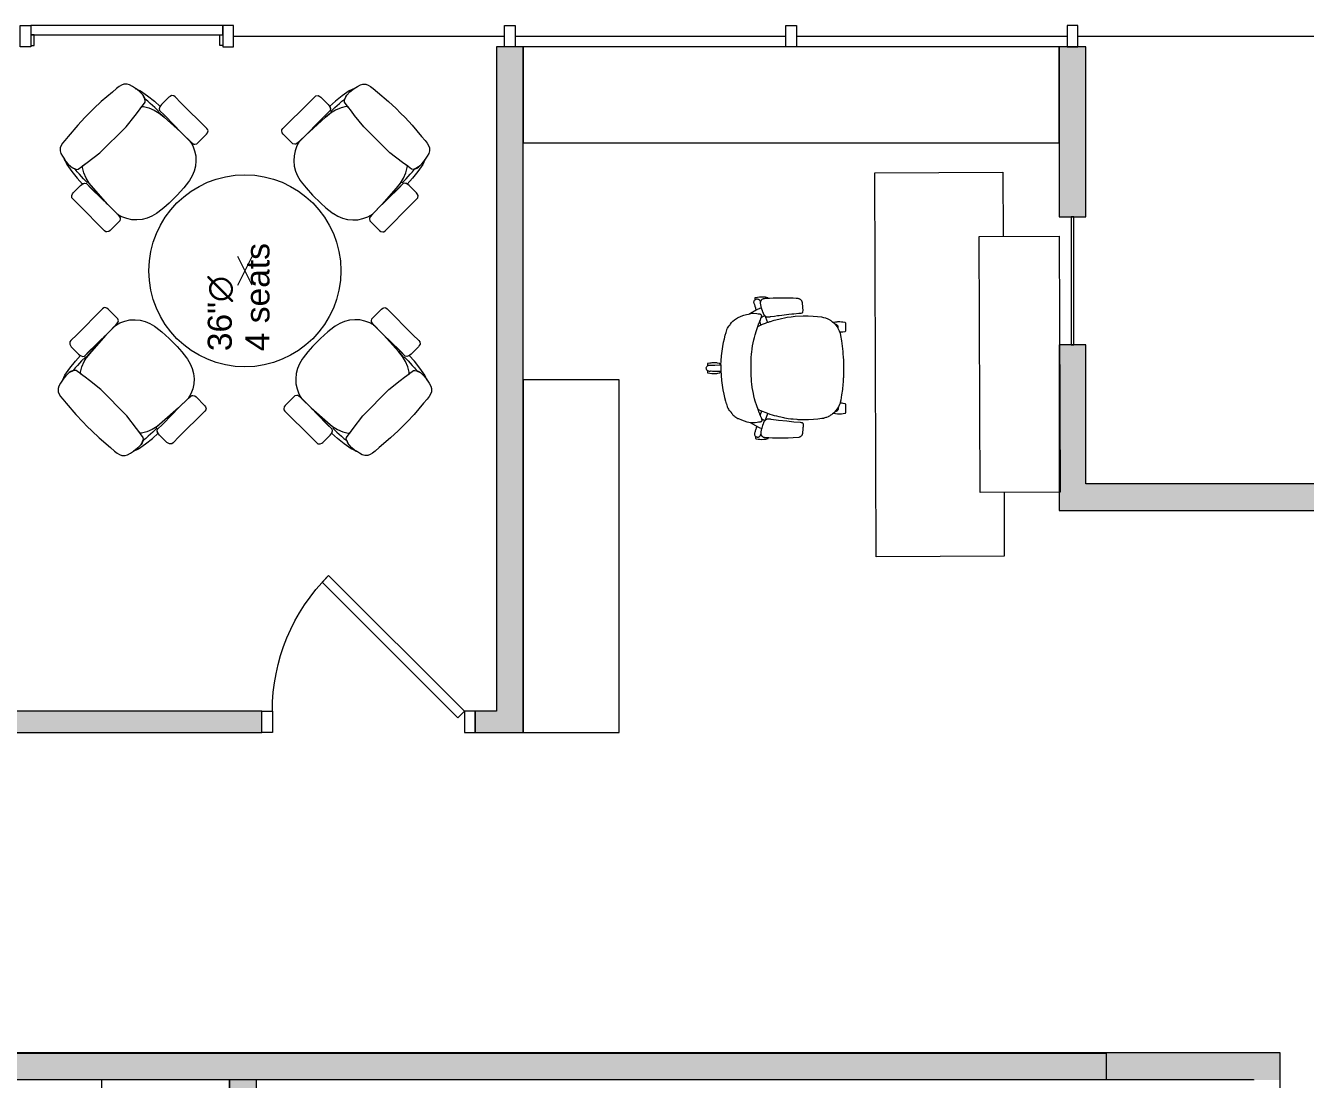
# Model space of a CAD drawing. Header units: inches. Extents: x -675 to 1187, y -924 to 1124.
# Drawn here: x 186.2 to 426.1, y 754.9 to 952.5 of the extents above; entities that cross this region are included whole.
import ezdxf

# ---------------------------------------------------------------- set-up
doc = ezdxf.new("R2010")
doc.units = ezdxf.units.IN
doc.header["$MEASUREMENT"] = 0
for name, color, linetype, lineweight in [('A-Door-E', 250, 'Continuous', 13), ('A-Flor-Case-ETR', 50, 'Continuous', 9), ('A-Furn', 250, 'Continuous', 13), ('A-Furn-Chair', 250, 'Continuous', 13), ('A-Furn-File', 250, 'Continuous', 13), ('A-Furn-Table', 7, 'Continuous', 20), ('A-GLAZ', 151, 'Continuous', 13), ('A-Wall-E', 50, 'Continuous', 9), ('A-WALL-PATT', 111, 'Continuous', 13), ('Base_dwg', 8, 'Continuous', 9), ('core and shell', 50, 'Continuous', 9), ('I-WALL', 2, 'Continuous', 13)]:
    doc.layers.add(name, color=color, linetype=linetype, lineweight=lineweight)
doc.layers.add('G-Anno-Nplt', color=7, linetype='Continuous', lineweight=20, plot=False)
doc.styles.add('Arial', font='arial.ttf', dxfattribs={"height": 4.5})

# ---------------------------------------------------------------- blocks, each defined once
blk = doc.blocks.new('Base_dwg__U290-727864-Level 1 Copy 1')
at = {"layer": 'A-Wall-E'}
for points in [[(-2.5, 2), (2.5, -2), (6.5, -2), (6.5, 2)], [(46.5, 2), (46.5, -2), (104.5, -2), (107, -1.08), (107, 2)], [(107, 2), (107, -1.08), (109.5, -2), (113.5, -2), (113.5, 2)], [(153.5, 2), (153.5, -2), (173.38, -2), (173.38, 2)]]:
    blk.add_hatch(color=256, dxfattribs=at).paths.add_polyline_path(points, flags=0)
at = {"layer": 'A-Wall-E', "flags": 128}
for points in [[(2.5, -2), (6.5, -2), (6.5, 2), (-2.5, 2)], [(109.5, -2), (113.5, -2), (113.5, 2), (107, 2), (46.5, 2), (46.5, -2), (104.5, -2)]]:
    blk.add_lwpolyline(points, dxfattribs=at)
blk.add_lwpolyline([(153.5, 2), (153.5, -2), (173.38, -2), (173.38, 2)], close=True, dxfattribs=at)
blk = doc.blocks.new('Base_dwg__U292-727866-Level 1 Copy 1')
at = {"layer": 'A-Wall-E'}
blk.add_hatch(color=256, dxfattribs=at).paths.add_polyline_path([(-2, -2.5), (126.53, -2.5), (126.53, 2.5), (2, 2.5)], flags=0)
at = {"layer": 'A-Wall-E', "flags": 128}
blk.add_lwpolyline([(-2, -2.5), (126.53, -2.5), (126.53, 2.5), (2, 2.5)], dxfattribs=at)
blk = doc.blocks.new('Base_dwg__U294-727868-Level 1 Copy 1')
at = {"layer": 'A-Wall-E'}
for points in [[(31.86, 2.5), (0, 2.5), (0, -2.5), (31.86, -2.5)], [(86.87, -2.5), (81.87, 2.5), (55.86, 2.5), (55.86, -2.5), (74.79, -2.5)]]:
    blk.add_hatch(color=256, dxfattribs=at).paths.add_polyline_path(points, flags=0)
at = {"layer": 'A-Wall-E', "flags": 128}
blk.add_lwpolyline([(0, 2.5), (0, -2.5), (31.86, -2.5), (31.86, 2.5)], close=True, dxfattribs=at)
blk.add_lwpolyline([(81.87, 2.5), (55.86, 2.5), (55.86, -2.5), (86.87, -2.5)], dxfattribs=at)
blk = doc.blocks.new('Base_dwg__U295-727869-Level 1 Copy 1')
at = {"layer": 'A-Wall-E'}
for points in [[(46.38, -2.5), (46.38, 2.5), (2.5, 2.5), (-2.5, -2.5)], [(86.38, -2.5), (92.88, -2.5), (92.88, 1.25), (90.38, 2.5), (86.38, 2.5)], [(127.72, -2.5), (132.72, 2.5), (95.38, 2.5), (92.88, 1.25), (92.88, -2.5), (94.55, -2.5)]]:
    blk.add_hatch(color=256, dxfattribs=at).paths.add_polyline_path(points, flags=0)
blk.add_line((132.72, 2.5), (95.38, 2.5), dxfattribs=at)
at = {"layer": 'A-Wall-E', "flags": 128}
for points in [[(-2.5, -2.5), (46.38, -2.5), (46.38, 2.5), (2.5, 2.5)], [(90.38, 2.5), (86.38, 2.5), (86.38, -2.5), (92.88, -2.5), (127.72, -2.5)]]:
    blk.add_lwpolyline(points, dxfattribs=at)
blk = doc.blocks.new('Base_dwg__U319-727893-Level 1 Copy 1')
at = {"layer": 'A-Wall-E'}
for points in [[(2.5, -2.5), (6.5, -2.5), (6.5, 2.5), (-2.5, 2.5)], [(95.51, -2.5), (95.51, 2.38), (263.66, 2.38), (263.66, 2.5), (46.5, 2.5), (46.5, -2.5)], [(453.07, -2.5), (458.07, 2.5), (263.66, 2.5), (263.66, 2.38), (425.51, 2.38), (425.51, -2.5)]]:
    blk.add_hatch(color=256, dxfattribs=at).paths.add_polyline_path(points, flags=0)
blk.add_line((425.51, -2.5), (453.07, -2.5), dxfattribs=at)
at = {"layer": 'A-Wall-E', "flags": 128}
for points in [[(2.5, -2.5), (6.5, -2.5), (6.5, 2.5), (-2.5, 2.5)], [(458.07, 2.5), (263.66, 2.5), (46.5, 2.5), (46.5, -2.5), (95.51, -2.5)]]:
    blk.add_lwpolyline(points, dxfattribs=at)
blk = doc.blocks.new('Base_dwg__U320-727894-Level 1 Copy 1')
at = {"layer": 'A-Wall-E'}
for points in [[(6.5, 2.5), (-2.5, 2.5), (2.5, -2.5), (2.63, -2.5), (2.63, 2.38), (6.5, 2.38)], [(64.5, 2.5), (46.5, 2.5), (46.5, 2.38), (64.5, 2.38)], [(143.09, 2.38), (143.09, 2.5), (136.5, 2.5), (136.5, 2.38)]]:
    blk.add_hatch(color=256, dxfattribs=at).paths.add_polyline_path(points, flags=0)
for p, q in [((46.5, 2.5), (46.5, 2.38)), ((136.5, 2.5), (136.5, 2.38)), ((2.5, -2.5), (2.63, -2.5))]:
    blk.add_line(p, q, dxfattribs=at)
at = {"layer": 'A-Wall-E', "flags": 128}
for points in [[(6.5, 2.38), (6.5, 2.5), (-2.5, 2.5)], [(64.5, 2.38), (64.5, 2.5), (46.5, 2.5)], [(143.09, 2.38), (143.09, 2.5), (136.5, 2.5)]]:
    blk.add_lwpolyline(points, dxfattribs=at)
blk = doc.blocks.new('Base_dwg__U324-727898-Level 1 Copy 1')
at = {"layer": 'A-Wall-E'}
blk.add_hatch(color=256, dxfattribs=at).paths.add_polyline_path([(389.62, 2.38), (389.56, 2.5), (2.5, 2.5), (2.5, -2.5), (50.63, -2.5), (50.63, 2.38), (389.56, 2.38)], flags=0)
for p, q in [((389.56, 2.5), (2.5, 2.5)), ((2.5, -2.5), (50.63, -2.5))]:
    blk.add_line(p, q, dxfattribs=at)
blk = doc.blocks.new('Base_dwg__U406-727980-Level 1 Copy 1')
at = {"layer": 'A-Door-E', "flags": 128}
for points in [[(2, 4), (3.24, 2.76), (28.69, 28.22), (27.46, 29.46)], [(2, 0), (0, 0), (0, 4), (2, 4)], [(38, 0), (40, 0), (40, 4), (38, 4)]]:
    blk.add_lwpolyline(points, close=True, dxfattribs=at)
at = {"layer": 'A-Door-E', "color": 50, "lineweight": 9}
blk.add_arc((2, 4), 36, 0, 45, dxfattribs=at)
blk = doc.blocks.new('Base_dwg__U408-727982-Level 1 Copy 1')
at = {"layer": 'A-GLAZ', "color": 50, "lineweight": 9, "flags": 128}
blk.add_lwpolyline([(0, -0.25), (24, -0.25), (24, 0.25), (0, 0.25)], close=True, dxfattribs=at)
blk = doc.blocks.new('Base_dwg_chair 1-728059-Level 1 Copy 1')
at = {"layer": 'A-Furn-Chair'}
for p, q in [((-9.47, 15.4), (-9.83, 14.75)), ((-8.09, 15.45), (-8.78, 15.66)), ((-8.55, 15.74), (-8.56, 15.74))]:
    blk.add_line(p, q, dxfattribs=at)
at = {"layer": 'A-Furn-Chair', "flags": 128}
for points in [[(0.61, 22.99), (0.59, 24.15), (0.59, 24.46), (0.59, 24.6), (0.58, 24.83), (0.58, 24.92), (0.58, 25.05), (0.58, 25.15), (0.57, 25.26), (0.54, 25.37), (0.49, 25.47), (0.42, 25.56), (0.32, 25.64), (0.3, 25.65), (0.22, 25.69), (0.11, 25.72), (0, 25.74), (-0.09, 25.73), (-0.18, 25.71), (-0.2, 25.7), (-0.3, 25.65), (-0.33, 25.63), (-0.4, 25.58), (-0.46, 25.51), (-0.48, 25.49), (-0.54, 25.39), (-0.56, 25.34), (-0.57, 25.28), (-0.59, 25.18), (-0.59, 25.15), (-0.59, 24.99), (-0.59, 24.74), (-0.59, 24.6), (-0.59, 24.46), (-0.6, 24.15), (-0.61, 23.08), (-0.61, 22.99), (-1.4, 22.96), (-2.32, 22.88), (-3.22, 22.77), (-4.07, 22.63), (-4.85, 22.47), (-5.5, 22.32), (-6.17, 22.15), (-6.68, 22.01), (-7.2, 21.84), (-7.22, 21.83), (-7.48, 21.73), (-7.67, 21.63), (-7.87, 21.51), (-7.89, 21.49), (-8.01, 21.38), (-8.04, 21.35), (-8.15, 21.23), (-8.27, 21.17), (-8.57, 20.95), (-8.79, 20.73), (-9.05, 20.41), (-9.29, 20.04), (-9.41, 19.82), (-9.72, 19.18), (-9.92, 18.65), (-10.05, 18.18), (-10.14, 17.79), (-10.18, 17.55), (-10.2, 17.54), (-10.21, 17.52), (-10.48, 17.11), (-10.74, 16.67), (-10.91, 16.32), (-11, 16.15), (-11.01, 16.12), (-11.03, 16.09), (-11.19, 15.7), (-11.21, 15.66), (-11.22, 15.62), (-11.3, 15.39)], [(-0.61, 23.14), (-0.76, 23.14), (-0.82, 23.15), (-0.84, 23.17), (-0.86, 23.19), (-0.89, 23.24), (-0.96, 23.6), (-0.98, 23.78), (-1, 23.97), (-1.01, 24.34), (-1, 24.71), (-0.98, 24.89), (-0.96, 25.07), (-0.89, 25.43), (-0.86, 25.48), (-0.84, 25.5), (-0.82, 25.52), (-0.76, 25.53), (-0.44, 25.53)], [(0.44, 25.53), (0.76, 25.53), (0.81, 25.52), (0.84, 25.5), (0.86, 25.48), (0.88, 25.43), (0.95, 25.07), (0.99, 24.7), (1.01, 24.34), (0.99, 23.97), (0.98, 23.78), (0.95, 23.6), (0.88, 23.24), (0.86, 23.19), (0.84, 23.17), (0.81, 23.15), (0.76, 23.14), (0.61, 23.14)], [(-0.61, 22.99), (-0.46, 22.99), (0, 23), (0.45, 22.99), (1.39, 22.96), (2.32, 22.88), (3.21, 22.77), (4.07, 22.63), (4.84, 22.47), (5.5, 22.32), (6.16, 22.15), (6.68, 22.01), (6.68, 22), (7.2, 21.84), (7.22, 21.83), (7.47, 21.73), (7.67, 21.63), (7.86, 21.51), (7.89, 21.49), (8.01, 21.38), (8.04, 21.35), (8.14, 21.23), (8.27, 21.17), (8.47, 21.01), (8.57, 20.94), (8.69, 20.83), (8.75, 20.77), (8.8, 20.71), (8.92, 20.57), (8.98, 20.49), (9.04, 20.42), (9.04, 20.41), (9.29, 20.03), (9.41, 19.83), (9.47, 19.71), (9.72, 19.18), (9.91, 18.65), (10.05, 18.18), (10.14, 17.77), (10.18, 17.55), (10.19, 17.55), (10.2, 17.53), (10.47, 17.12), (10.78, 16.57), (10.91, 16.32), (11.23, 16.42), (11.51, 16.51), (11.52, 16.52), (11.55, 16.54), (11.6, 16.55), (11.63, 16.55), (11.66, 16.56), (11.79, 16.6), (11.88, 16.62), (12.09, 16.69), (12.21, 16.73), (12.31, 16.75), (12.43, 16.75), (12.54, 16.72), (12.65, 16.68), (12.75, 16.61), (12.8, 16.55), (13.12, 16.55), (13.18, 16.54), (13.2, 16.52), (13.22, 16.5), (13.24, 16.45), (13.32, 16.09), (13.34, 15.84), (13.36, 15.72), (13.37, 15.35), (13.36, 14.98), (13.32, 14.62), (13.24, 14.26), (13.22, 14.21), (13.2, 14.19), (13.18, 14.17), (13.12, 14.16), (13.03, 14.16)], [(-8.97, 15.59), (-9.1, 15.54), (-9.25, 15.49), (-9.34, 15.45), (-9.41, 15.42), (-9.47, 15.4), (-9.52, 15.38), (-9.56, 15.36), (-9.57, 15.36), (-9.59, 15.35), (-9.61, 15.34), (-9.63, 15.33), (-9.63, 15.33), (-9.66, 15.32), (-9.67, 15.32), (-9.69, 15.32), (-9.7, 15.31), (-9.72, 15.31), (-9.73, 15.31), (-9.73, 15.31), (-9.74, 15.31), (-9.74, 15.31), (-9.75, 15.31), (-9.75, 15.31), (-9.76, 15.31), (-9.76, 15.31), (-9.82, 15.32), (-9.85, 15.32), (-9.88, 15.33), (-9.93, 15.35), (-9.94, 15.37), (-9.98, 15.4), (-10.02, 15.45), (-10.02, 15.45), (-10.05, 15.54), (-10.06, 15.59), (-10.07, 15.6), (-10.08, 15.67), (-10.09, 15.75), (-10.09, 15.79), (-10.12, 15.97), (-10.15, 16.22), (-10.2, 16.77), (-10.22, 16.99), (-10.22, 17.07), (-10.22, 17.15), (-10.22, 17.17), (-10.22, 17.2), (-10.2, 17.42), (-10.19, 17.47), (-10.18, 17.55)], [(8.08, 15.44), (8.78, 15.66), (8.68, 15.7), (8.68, 15.7), (8.67, 15.7), (8.66, 15.7), (8.64, 15.71), (8.63, 15.72), (8.59, 15.73), (8.58, 15.73), (8.57, 15.74), (8.55, 15.74), (8.51, 15.76), (8.48, 15.78), (8.46, 15.79), (8.4, 15.83), (8.4, 15.83), (8.39, 15.84), (7.79, 16.06), (7.07, 16.31), (6.22, 16.57), (5.76, 16.69), (5.18, 16.83), (4.74, 16.93), (4.19, 17.03), (3.61, 17.12), (2.97, 17.2), (2.59, 17.24), (1.91, 17.29), (1.57, 17.31), (1.18, 17.33), (0.4, 17.35), (-0.41, 17.35), (-1.18, 17.33), (-1.55, 17.31), (-1.91, 17.29), (-2.65, 17.23), (-2.98, 17.2), (-3.61, 17.12), (-4.19, 17.03), (-4.74, 16.93), (-5.27, 16.81), (-5.76, 16.69), (-6.23, 16.57), (-7.07, 16.31), (-7.79, 16.06), (-8.4, 15.83), (-8.46, 15.79), (-8.49, 15.78), (-8.52, 15.76), (-8.55, 15.74), (-8.6, 15.73)], [(10.18, 17.55), (10.2, 17.45), (10.22, 17.17), (10.22, 17.14), (10.22, 17.11), (10.22, 17.06), (10.22, 17.03), (10.21, 16.98), (10.21, 16.88), (10.19, 16.62), (10.14, 16.22), (10.11, 15.97), (10.09, 15.79), (10.07, 15.65), (10.06, 15.59), (10.05, 15.54), (10.01, 15.45), (9.96, 15.38), (9.92, 15.35), (9.88, 15.33), (9.85, 15.32), (9.76, 15.31), (9.75, 15.31), (9.75, 15.31), (9.74, 15.31), (9.74, 15.31), (9.74, 15.31), (9.73, 15.31), (9.73, 15.31), (9.72, 15.31), (9.72, 15.31), (9.72, 15.31), (9.72, 15.31), (9.72, 15.31), (9.72, 15.31), (9.72, 15.31), (9.7, 15.31), (9.69, 15.31), (9.66, 15.32), (9.65, 15.32), (9.63, 15.33), (9.61, 15.34), (9.59, 15.34), (9.58, 15.35), (9.57, 15.36), (9.56, 15.36), (9.55, 15.36), (9.51, 15.38), (9.4, 15.42), (9.33, 15.45), (9.24, 15.49), (9.15, 15.52), (9.1, 15.54), (8.96, 15.59), (8.94, 15.6), (8.78, 15.66)], [(-10.91, 16.32), (-11.23, 16.42), (-11.52, 16.51), (-11.53, 16.52), (-11.55, 16.54), (-11.6, 16.55), (-11.64, 16.55), (-11.67, 16.56), (-11.79, 16.6), (-11.88, 16.62), (-11.97, 16.65), (-12.09, 16.69), (-12.18, 16.72), (-12.29, 16.75), (-12.4, 16.75), (-12.52, 16.73), (-12.59, 16.71), (-12.63, 16.69), (-12.73, 16.63), (-12.75, 16.61), (-12.81, 16.55), (-13.13, 16.55), (-13.18, 16.54), (-13.21, 16.52), (-13.23, 16.5), (-13.25, 16.45), (-13.32, 16.09), (-13.36, 15.7), (-13.38, 15.35), (-13.36, 14.96), (-13.32, 14.62), (-13.25, 14.26), (-13.23, 14.21), (-13.21, 14.19), (-13.18, 14.17), (-13.13, 14.16), (-13.04, 14.16)], [(-12.81, 16.55), (-12.86, 16.49), (-12.88, 16.46), (-12.92, 16.36), (-12.92, 16.35), (-12.95, 16.26), (-12.95, 16.15), (-12.94, 16.04), (-12.93, 16), (-12.9, 15.92), (-12.84, 15.82), (-12.76, 15.73), (-12.72, 15.7), (-12.67, 15.66), (-12.57, 15.62), (-12.55, 15.61), (-12.45, 15.58), (-12.4, 15.56), (-12.37, 15.55)], [(-7.77, 16.06), (-7.78, 16.06), (-7.78, 16.05), (-7.91, 15.83), (-7.92, 15.8), (-8.04, 15.55), (-8.11, 15.4), (-8.2, 15.17), (-8.41, 14.62), (-8.51, 14.35), (-8.6, 14.11), (-8.62, 14.03), (-8.69, 13.82), (-8.74, 13.67), (-8.94, 12.99), (-9.18, 12.09), (-9.49, 10.54), (-9.59, 9.8), (-9.68, 9.02), (-9.76, 7.55), (-9.75, 6.61), (-9.71, 5.67), (-9.63, 4.84), (-9.54, 4.11), (-9.46, 3.73), (-9.34, 3.35), (-9.18, 2.94), (-8.97, 2.57), (-8.91, 2.46), (-8.84, 2.35), (-8.75, 2.23), (-8.64, 2.08), (-8.59, 2.02), (-8.41, 1.82), (-8.29, 1.7), (-8.22, 1.63), (-8.15, 1.57), (-8.12, 1.54), (-8.04, 1.46), (-7.69, 1.2), (-7.31, 0.97), (-6.91, 0.78), (-6.5, 0.64), (-6.07, 0.54), (-5.07, 0.38), (-4.06, 0.24), (-3.05, 0.14), (-2.61, 0.1), (-2.61, 0.1), (-2.54, 0.1), (-2.04, 0.06), (-1.38, 0.03), (-1.33, 0.03), (-1.02, 0.02), (0, 0), (1.01, 0.02), (1.53, 0.04), (1.82, 0.05), (2.03, 0.06), (2.57, 0.1), (2.68, 0.11), (3.05, 0.14), (4.06, 0.24), (5.07, 0.38), (6.07, 0.54), (6.5, 0.64), (6.77, 0.74), (6.91, 0.78), (7.31, 0.97), (7.68, 1.2), (8.04, 1.46), (8.36, 1.77)], [(-9.73, 14.66), (-9.52, 14.59), (-8.54, 14.26)], [(-8.6, 15.73), (-8.69, 15.7), (-8.79, 15.66), (-8.97, 15.59), (-8.94, 15.6)], [(8.51, 1.94), (8.65, 2.1), (8.74, 2.22), (8.81, 2.32), (8.91, 2.46), (8.95, 2.54), (9.04, 2.69), (9.13, 2.84), (9.17, 2.94), (9.3, 3.25), (9.33, 3.32), (9.34, 3.35), (9.4, 3.55), (9.44, 3.67), (9.44, 3.68), (9.45, 3.7), (9.45, 3.73), (9.47, 3.78), (9.5, 3.95), (9.52, 4.08), (9.52, 4.09), (9.53, 4.11), (9.63, 4.88), (9.7, 5.68), (9.75, 6.59), (9.75, 7.61), (9.71, 8.52), (9.7, 8.76), (9.63, 9.47), (9.58, 9.92), (9.51, 10.4), (9.39, 11.07), (9.36, 11.26), (9.18, 12.08), (9.06, 12.54), (8.94, 12.99), (8.84, 13.34), (8.69, 13.82), (8.54, 14.26), (8.04, 15.55), (7.9, 15.83), (7.77, 16.06)], [(9.71, 14.65), (9.74, 14.69), (9.75, 14.7), (10, 14.92), (10.03, 14.94), (10.05, 14.95), (10.1, 14.98), (10.13, 14.99), (10.15, 15), (10.21, 15.02), (10.33, 15.07), (10.43, 15.11), (10.74, 15.23), (10.75, 15.23), (11.25, 15.39), (11.45, 15.44), (11.59, 15.48), (11.62, 15.48), (11.98, 15.56), (12.06, 15.57), (12.16, 15.58), (12.22, 15.58), (12.22, 15.58), (12.26, 15.58), (12.35, 15.57), (12.39, 15.56), (12.52, 15.52), (12.54, 15.52), (12.61, 15.48), (12.64, 15.47), (12.67, 15.45), (12.73, 15.4), (12.77, 15.36), (12.84, 15.27), (12.9, 15.18), (12.93, 15.1), (12.96, 15.02), (12.97, 14.95), (12.99, 14.87), (13.03, 14.21), (13.04, 14.05), (13.07, 13.38), (13.1, 12.34), (13.11, 11.39), (13.09, 10.45), (13.05, 9.51), (12.98, 8.46), (12.96, 8.36), (12.94, 8.28), (12.92, 8.21), (12.87, 8.11), (12.82, 8.03), (12.75, 7.96), (12.69, 7.89), (12.62, 7.84), (12.57, 7.81), (12.48, 7.76), (12.44, 7.74), (12.36, 7.72), (12.32, 7.71), (12.26, 7.7), (11.98, 7.67), (11.7, 7.64), (11.14, 7.59), (11.08, 7.58), (10.95, 7.57), (10.83, 7.57), (10.74, 7.57), (10.53, 7.58), (10.41, 7.64), (10.4, 7.65), (10.32, 7.74), (10.32, 7.76), (10.28, 7.88), (10.28, 7.91), (10.25, 8.12), (10.14, 9.36), (10, 10.68), (9.82, 12.25), (9.63, 13.59), (9.61, 13.75), (9.58, 13.99), (9.57, 14.17), (9.57, 14.31), (9.58, 14.38), (9.62, 14.5), (9.66, 14.58), (9.7, 14.64), (9.71, 14.65), (8.54, 14.26)], [(9.46, 15.4), (9.68, 15.04), (9.82, 14.76)], [(10.91, 16.32), (11, 16.14), (11.01, 16.11), (11.18, 15.72), (11.29, 15.4)], [(12.8, 16.55), (12.84, 16.51), (12.88, 16.43), (12.92, 16.34), (12.94, 16.23), (12.95, 16.19), (12.95, 16.12), (12.93, 16.01), (12.88, 15.9), (12.86, 15.86), (12.82, 15.8), (12.73, 15.71), (12.64, 15.65), (12.54, 15.61), (12.39, 15.56)], [(-8.52, 1.94), (-8.53, 1.92), (-8.6, 1.51), (-8.64, 1.16), (-8.65, 1.04), (-8.65, 0.82), (-8.65, 0.64), (-8.63, 0.33), (-8.6, 0.08), (-8.53, -0.28), (-8.5, -0.33), (-8.48, -0.35), (-8.46, -0.36), (-8.41, -0.38), (-6.88, -0.38), (-6.83, -0.36), (-6.8, -0.35), (-6.78, -0.33), (-6.76, -0.28), (-6.69, 0.1), (-6.65, 0.45), (-6.64, 0.69)], [(-8.23, 1.64), (-8.23, 1.58), (-8.22, 1.53), (-8.19, 1.43), (-8.18, 1.4), (-8.14, 1.32), (-8.1, 1.26), (-8.08, 1.24), (-8, 1.16), (-7.99, 1.16), (-7.91, 1.11), (-7.83, 1.07), (-7.81, 1.07), (-7.7, 1.05), (-7.66, 1.05), (-7.58, 1.05), (-7.49, 1.06), (-7.48, 1.07)], [(8.36, 1.77), (8.51, 1.94), (8.52, 1.92), (8.59, 1.56), (8.63, 1.19), (8.65, 0.82), (8.65, 0.82), (8.63, 0.45), (8.59, 0.08), (8.52, -0.28), (8.5, -0.33), (8.48, -0.35), (8.45, -0.36), (8.4, -0.38), (6.88, -0.38), (6.82, -0.36), (6.8, -0.35), (6.78, -0.33), (6.76, -0.28), (6.69, 0.08), (6.66, 0.28), (6.64, 0.46), (6.64, 0.6), (6.63, 0.69)], [(7.47, 1.07), (7.54, 1.05), (7.62, 1.05), (7.71, 1.05), (7.79, 1.07), (7.92, 1.12), (7.98, 1.16), (8.05, 1.22), (8.1, 1.27), (8.14, 1.32), (8.18, 1.4), (8.2, 1.47), (8.22, 1.53), (8.22, 1.58), (8.22, 1.64)]]:
    blk.add_lwpolyline(points, dxfattribs=at)
blk.add_lwpolyline([(-9.82, 14.74), (-9.78, 14.71), (-9.75, 14.68), (-9.71, 14.63), (-9.67, 14.57), (-9.62, 14.48), (-9.59, 14.39), (-9.58, 14.33), (-9.57, 14.3), (-9.57, 14.23), (-9.58, 14.15), (-9.59, 14.01), (-9.59, 13.98), (-9.59, 13.95), (-9.59, 13.94), (-9.59, 13.91), (-9.6, 13.89), (-9.6, 13.86), (-9.6, 13.83), (-9.6, 13.82), (-9.61, 13.79), (-9.62, 13.74), (-9.63, 13.65), (-9.74, 12.9), (-9.81, 12.34), (-9.82, 12.26), (-9.84, 12.13), (-9.85, 12.02), (-9.91, 11.55), (-10.06, 10.21), (-10.12, 9.64), (-10.13, 9.53), (-10.15, 9.27), (-10.24, 8.35), (-10.26, 8.11), (-10.28, 7.89), (-10.33, 7.72), (-10.41, 7.63), (-10.53, 7.57), (-10.74, 7.55), (-10.84, 7.55), (-10.95, 7.56), (-11.08, 7.57), (-11.14, 7.57), (-11.57, 7.61), (-11.72, 7.62), (-11.85, 7.64), (-12.07, 7.66), (-12.27, 7.68), (-12.32, 7.69), (-12.36, 7.7), (-12.42, 7.72), (-12.48, 7.74), (-12.52, 7.76), (-12.57, 7.79), (-12.59, 7.8), (-12.63, 7.83), (-12.66, 7.85), (-12.69, 7.88), (-12.71, 7.9), (-12.72, 7.91), (-12.76, 7.95), (-12.8, 8), (-12.85, 8.06), (-12.91, 8.16), (-12.95, 8.26), (-12.97, 8.36), (-12.98, 8.45), (-13.01, 8.86), (-13.05, 9.4), (-13.08, 10.13), (-13.1, 11), (-13.11, 11.7), (-13.1, 12.56), (-13.09, 13.18), (-13.06, 13.86), (-13.02, 14.4), (-13.01, 14.66), (-12.99, 14.85), (-12.96, 15.01), (-12.94, 15.08), (-12.9, 15.16), (-12.82, 15.3), (-12.78, 15.34), (-12.74, 15.38), (-12.68, 15.43), (-12.62, 15.47), (-12.55, 15.5), (-12.47, 15.52), (-12.39, 15.55), (-12.38, 15.55), (-12.32, 15.56), (-12.26, 15.57), (-12.22, 15.57), (-12.17, 15.57), (-12.08, 15.56), (-11.99, 15.54), (-11.78, 15.5), (-11.65, 15.47), (-11.49, 15.44), (-11.33, 15.39), (-11.28, 15.38), (-11.17, 15.35), (-11.17, 15.35), (-11.07, 15.32), (-10.76, 15.22), (-10.75, 15.21), (-10.58, 15.15), (-10.44, 15.1), (-10.34, 15.06), (-10.24, 15.02), (-10.16, 14.98), (-10.1, 14.96), (-10.08, 14.95), (-10.05, 14.94), (-10.03, 14.92), (-10.01, 14.9)], close=True, dxfattribs=at)
blk = doc.blocks.new('Base_dwg_chair 3-727832-Level 1 Copy 1')
at = {"layer": 'A-Furn-Chair', "flags": 128}
for points in [[(-7.99, 16.41), (-9.13, 16.57), (-9.35, 16.73), (-9.5, 17.01), (-9.76, 17.7), (-9.79, 17.78), (-9.82, 18.65), (-9.73, 19.31), (-9.68, 19.65), (-9.53, 20.35), (-9.34, 20.95), (-9.12, 21.35), (-8.69, 21.76), (-8.26, 21.96), (-7.75, 22.08), (-7.12, 22.16), (-6.12, 22.23), (-3.38, 22.46), (-1.46, 22.52), (-0.26, 22.51), (0.93, 22.52), (2.85, 22.46), (5.6, 22.23), (6.6, 22.16), (7.23, 22.08), (7.73, 21.96), (8.16, 21.76), (8.59, 21.35), (8.82, 20.95), (9, 20.35), (9.14, 19.69), (9.22, 19.23), (9.3, 18.65), (9.26, 17.78), (9.17, 17.43), (9.01, 17.01), (8.86, 16.73), (8.64, 16.57), (7.8, 16.45), (6.53, 16.27), (3.58, 15.83), (-3.33, 15.83), (-6.05, 16.12), (-7.04, 16.27), (-8.16, 16.43)], [(-9.66, 19.69), (-10.01, 18.68), (-10.29, 17.09), (-10.47, 15.46), (-10.55, 14.02), (-10.43, 13.99), (-10.12, 13.8), (-9.95, 13.55), (-9.95, 12.28), (-9.92, 9.65), (-9.89, 7.98), (-9.66, 12.02), (-9.52, 13.49), (-9.7, 13.58), (-9.7, 14.57), (-9.65, 15.72), (-9.62, 16.32), (-9.54, 16.99), (-9.7, 17.42), (-9.79, 17.77), (-9.82, 18.64), (-9.74, 19.22), (-9.67, 19.68)], [(9.14, 19.69), (9.49, 18.68), (9.77, 17.09), (9.95, 15.46), (10.03, 14.02), (9.91, 13.99), (9.6, 13.8), (9.43, 13.55), (9.43, 12.28), (9.4, 9.65), (9.37, 7.98), (9.13, 12.02), (9, 13.49), (9.18, 13.58), (9.18, 14.57), (9.13, 15.72), (9.1, 16.32), (9.01, 16.99), (9.18, 17.42), (9.26, 17.77), (9.3, 18.64), (9.22, 19.22), (9.15, 19.68)], [(-9.93, 5.38), (-9.96, 4.76), (-10.01, 4.55), (-10.15, 4.38), (-10.47, 4.22), (-10.76, 4.18), (-13.04, 4.18), (-13.35, 4.23), (-13.66, 4.42), (-13.78, 4.59), (-13.81, 4.9), (-13.81, 11.74), (-13.81, 13.32), (-13.79, 13.62), (-13.5, 13.93), (-13.19, 14.02), (-12.93, 14.07), (-11.01, 14.07), (-10.69, 14.06), (-10.43, 14), (-10.12, 13.81), (-9.95, 13.56), (-9.95, 12.29), (-9.92, 9.66), (-9.89, 7.95)], [(9.41, 5.38), (9.44, 4.76), (9.48, 4.55), (9.63, 4.38), (9.94, 4.22), (10.24, 4.18), (12.51, 4.18), (12.82, 4.24), (13.13, 4.42), (13.26, 4.59), (13.28, 4.9), (13.28, 11.74), (13.28, 13.32), (13.26, 13.62), (12.97, 13.93), (12.66, 14.03), (12.4, 14.07), (10.49, 14.07), (10.17, 14.06), (9.9, 14.01), (9.6, 13.81), (9.43, 13.56), (9.42, 12.29), (9.39, 9.66), (9.37, 7.95)]]:
    blk.add_lwpolyline(points, close=True, dxfattribs=at)
for points in [[(9.41, 5.39), (9.37, 8.12), (9.14, 12.02), (9.03, 13.25), (8.77, 14.3), (8.33, 15.33), (7.82, 16.21), (7.64, 16.43), (6.53, 16.27), (3.58, 15.83), (-3.33, 15.83), (-6.05, 16.12), (-7.04, 16.27), (-8.16, 16.43), (-8.34, 16.21), (-8.85, 15.33), (-9.28, 14.3), (-9.54, 13.27), (-9.65, 12.04), (-9.88, 8.14), (-9.91, 6.87), (-9.93, 5.71), (-9.93, 5.4)], [(-4.63, 0.32), (-4.33, 0.27), (-2.88, 0.09), (-1.09, -0.01), (1.09, 0.01), (2.37, 0.09), (3.81, 0.27), (4.12, 0.32)]]:
    blk.add_lwpolyline(points, dxfattribs=at)
at = {"layer": 'A-Furn-Chair'}
for centre, start, end in [((-3.64, 6.66), 191.3157, 261.0966), ((3.13, 6.66), 278.9034, 348.6553)]:
    blk.add_arc(centre, 6.41, start, end, dxfattribs=at)
blk = doc.blocks.new('Base_dwg_chair 3-727831-Level 1 Copy 1')
at = {"layer": 'A-Furn-Chair', "flags": 128}
for points in [[(-7.99, 16.41), (-9.13, 16.57), (-9.35, 16.73), (-9.5, 17.01), (-9.76, 17.7), (-9.79, 17.78), (-9.82, 18.65), (-9.73, 19.31), (-9.68, 19.65), (-9.53, 20.35), (-9.34, 20.95), (-9.12, 21.35), (-8.69, 21.76), (-8.26, 21.96), (-7.75, 22.08), (-7.12, 22.16), (-6.12, 22.23), (-3.38, 22.46), (-1.46, 22.52), (-0.26, 22.51), (0.93, 22.52), (2.85, 22.46), (5.6, 22.23), (6.6, 22.16), (7.23, 22.08), (7.73, 21.96), (8.16, 21.76), (8.59, 21.35), (8.82, 20.95), (9, 20.35), (9.14, 19.69), (9.22, 19.23), (9.3, 18.65), (9.26, 17.78), (9.17, 17.43), (9.01, 17.01), (8.86, 16.73), (8.64, 16.57), (7.8, 16.45), (6.53, 16.27), (3.58, 15.83), (-3.33, 15.83), (-6.05, 16.12), (-7.04, 16.27), (-8.16, 16.43)], [(-9.66, 19.69), (-10.01, 18.68), (-10.29, 17.09), (-10.47, 15.46), (-10.55, 14.02), (-10.43, 13.99), (-10.12, 13.8), (-9.95, 13.55), (-9.95, 12.28), (-9.92, 9.65), (-9.89, 7.98), (-9.66, 12.02), (-9.52, 13.49), (-9.7, 13.58), (-9.7, 14.57), (-9.65, 15.72), (-9.62, 16.32), (-9.54, 16.99), (-9.7, 17.42), (-9.79, 17.77), (-9.82, 18.64), (-9.74, 19.22), (-9.67, 19.68)], [(9.14, 19.69), (9.49, 18.68), (9.77, 17.09), (9.95, 15.46), (10.03, 14.02), (9.91, 13.99), (9.6, 13.8), (9.43, 13.55), (9.43, 12.28), (9.4, 9.65), (9.37, 7.98), (9.13, 12.02), (9, 13.49), (9.18, 13.58), (9.18, 14.57), (9.13, 15.72), (9.1, 16.32), (9.01, 16.99), (9.18, 17.42), (9.26, 17.77), (9.3, 18.64), (9.22, 19.22), (9.15, 19.68)], [(-9.93, 5.38), (-9.96, 4.76), (-10.01, 4.55), (-10.15, 4.38), (-10.47, 4.22), (-10.76, 4.18), (-13.04, 4.18), (-13.35, 4.23), (-13.66, 4.42), (-13.78, 4.59), (-13.81, 4.9), (-13.81, 11.74), (-13.81, 13.32), (-13.79, 13.62), (-13.5, 13.93), (-13.19, 14.02), (-12.93, 14.07), (-11.01, 14.07), (-10.69, 14.06), (-10.43, 14), (-10.12, 13.81), (-9.95, 13.56), (-9.95, 12.29), (-9.92, 9.66), (-9.89, 7.95)], [(9.41, 5.38), (9.44, 4.76), (9.48, 4.55), (9.63, 4.38), (9.94, 4.22), (10.24, 4.18), (12.51, 4.18), (12.82, 4.24), (13.13, 4.42), (13.26, 4.59), (13.28, 4.9), (13.28, 11.74), (13.28, 13.32), (13.26, 13.62), (12.97, 13.93), (12.66, 14.03), (12.4, 14.07), (10.49, 14.07), (10.17, 14.06), (9.9, 14.01), (9.6, 13.81), (9.43, 13.56), (9.42, 12.29), (9.39, 9.66), (9.37, 7.95)]]:
    blk.add_lwpolyline(points, close=True, dxfattribs=at)
for points in [[(9.41, 5.39), (9.37, 8.12), (9.14, 12.02), (9.03, 13.25), (8.77, 14.3), (8.33, 15.33), (7.82, 16.21), (7.64, 16.43), (6.53, 16.27), (3.58, 15.83), (-3.33, 15.83), (-6.05, 16.12), (-7.04, 16.27), (-8.16, 16.43), (-8.34, 16.21), (-8.85, 15.33), (-9.28, 14.3), (-9.54, 13.27), (-9.65, 12.04), (-9.88, 8.14), (-9.91, 6.87), (-9.93, 5.71), (-9.93, 5.4)], [(-4.63, 0.32), (-4.33, 0.27), (-2.88, 0.09), (-1.09, -0.01), (1.09, 0.01), (2.37, 0.09), (3.81, 0.27), (4.12, 0.32)]]:
    blk.add_lwpolyline(points, dxfattribs=at)
at = {"layer": 'A-Furn-Chair'}
for centre, start, end in [((-3.64, 6.66), 191.3157, 261.0966), ((3.13, 6.66), 278.9034, 348.6553)]:
    blk.add_arc(centre, 6.41, start, end, dxfattribs=at)
blk = doc.blocks.new('Base_dwg__U246-727839-Level 1 Copy 1')
at = {"layer": 'A-Furn-Table'}
blk.add_circle((0, 0), 18, dxfattribs=at)
at = {"layer": 'G-Anno-Nplt'}
for p, q in [((-1.34, -2.68), (1.34, 2.68)), ((1.34, -2.68), (-1.34, 2.68))]:
    blk.add_line(p, q, dxfattribs=at)
at = {"extrusion": (0, 0, -1)}
for p, zscale, rotation in [((13.44, 13.44), -1, 315.0000000000005), ((13.44, -13.44), -0.9999999999999999, 225.0000000000005)]:
    blk.add_blockref('Base_dwg_chair 3-727831-Level 1 Copy 1', p, dxfattribs=dict(at, zscale=zscale, rotation=rotation))
for p, rotation in [((13.44, 13.44), 314.9999999999995), ((13.44, -13.44), 224.9999999999996)]:
    blk.add_blockref('Base_dwg_chair 3-727832-Level 1 Copy 1', p, dxfattribs=dict(rotation=rotation))
at = {"layer": 'A-Furn-Table', "insert": (-6.96, -15.07), "char_height": 4.5, "width": 24.241, "attachment_point": 1, "rotation": 90, "line_spacing_factor": 0.941778, "style": 'Arial'}
blk.add_mtext('36"∅\\P4 seats', dxfattribs=at)
blk = doc.blocks.new('Base_dwg-531197-Level 1 Copy 1')
at = {"layer": 'A-Flor-Case-ETR'}
blk.add_line((1225.29, 1630.75), (1225.29, 1678.87), dxfattribs=at)
at = {"layer": 'A-Flor-Case-ETR', "flags": 128}
blk.add_lwpolyline([(1201.29, 1678.87), (1201.29, 1517.28), (1225.29, 1517.28)], dxfattribs=at)
at = {"layer": 'A-Furn', "flags": 128}
blk.add_lwpolyline([(1370.46, 1788.92), (1370.5, 1776.92), (1346.5, 1776.83), (1346.23, 1848.83), (1370.23, 1848.92), (1370.28, 1836.92)], dxfattribs=at)
blk.add_lwpolyline([(1365.97, 1788.9), (1365.79, 1836.9), (1380.79, 1836.96), (1380.97, 1788.96)], close=True, dxfattribs=at)
at = {"layer": 'A-Furn-File', "flags": 128}
for points in [[(1380.79, 1872.41), (1280.29, 1872.41), (1280.29, 1854.41), (1380.79, 1854.41)], [(1280.29, 1810.01), (1280.29, 1743.87), (1298.29, 1743.87), (1298.29, 1810.01)]]:
    blk.add_lwpolyline(points, close=True, dxfattribs=at)
at = {"layer": 'core and shell'}
for p, q in [((1226.04, 1874.41), (1276.79, 1874.41)), ((1278.79, 1874.41), (1329.54, 1874.41)), ((1331.54, 1874.41), (1382.29, 1874.41)), ((1384.29, 1874.41), (1435.04, 1874.41))]:
    blk.add_line(p, q, dxfattribs=at)
at = {"layer": 'core and shell', "flags": 128}
for points in [[(1188.04, 1872.41), (1186.04, 1872.41), (1186.04, 1876.41), (1188.04, 1876.41)], [(1188.04, 1876.41), (1188.04, 1874.66), (1224.04, 1874.66), (1224.04, 1876.41)], [(1224.04, 1872.41), (1226.04, 1872.41), (1226.04, 1876.41), (1224.04, 1876.41)], [(1226.04, 1876.41), (1224.04, 1876.41), (1224.04, 1872.41), (1226.04, 1872.41)], [(1278.79, 1876.41), (1278.79, 1872.41), (1276.79, 1872.41), (1276.79, 1876.41), (1278.79, 1876.41), (1278.79, 1872.41), (1276.79, 1872.41), (1276.79, 1876.41)], [(1331.54, 1876.41), (1331.54, 1872.41), (1329.54, 1872.41), (1329.54, 1876.41), (1331.54, 1876.41), (1331.54, 1872.41), (1329.54, 1872.41), (1329.54, 1876.41)], [(1382.29, 1876.41), (1382.29, 1872.41), (1384.29, 1872.41), (1384.29, 1876.41), (1382.29, 1876.41), (1382.29, 1872.41), (1384.29, 1872.41), (1384.29, 1876.41)], [(1188.04, 1872.66), (1188.67, 1872.66), (1188.67, 1874.66), (1188.04, 1874.66)], [(1224.04, 1872.66), (1223.42, 1872.66), (1223.42, 1874.66), (1224.04, 1874.66)]]:
    blk.add_lwpolyline(points, close=True, dxfattribs=at)
for name, p, rotation in [('Base_dwg__U292-727866-Level 1 Copy 1', (1277.79, 1745.87), 90), ('Base_dwg__U294-727868-Level 1 Copy 1', (1383.29, 1872.41), 270), ('Base_dwg__U408-727982-Level 1 Copy 1', (1383.29, 1840.54), 270), ('Base_dwg__U290-727864-Level 1 Copy 1', (1277.79, 1745.87), 180), ('Base_dwg__U320-727894-Level 1 Copy 1', (1419.7, 1681.37), 269.9999999999999), ('Base_dwg__U324-727898-Level 1 Copy 1', (1227.79, 1681.37), 270)]:
    blk.add_blockref(name, p, dxfattribs=dict(rotation=rotation))
for name, p in [('Base_dwg__U246-727839-Level 1 Copy 1', (1228.14, 1830.44)), ('Base_dwg__U295-727869-Level 1 Copy 1', (1383.29, 1788.03)), ('Base_dwg__U319-727893-Level 1 Copy 1', (964.13, 1681.37))]:
    blk.add_blockref(name, p)
at = {"extrusion": (0, 0, -1), "zscale": -1, "rotation": 269.7869843620805}
blk.add_blockref('Base_dwg_chair 1-728059-Level 1 Copy 1', (-1340.37, 1812.27), dxfattribs=at)
at = {"extrusion": (0, 0, -1), "zscale": -1}
blk.add_blockref('Base_dwg__U406-727980-Level 1 Copy 1', (-1271.29, 1743.87), dxfattribs=at)

msp = doc.modelspace()

# ---------------------------------------------------------------- hatches: boundary and pattern name
at = {"layer": 'A-WALL-PATT'}
msp.add_hatch(color=8, dxfattribs=at).paths.add_polyline_path([(388.84, 754.92), (388.84, 759.8), (58.84, 759.8), (58.84, 754.92), (240.29, 754.92)], flags=0)

# ---------------------------------------------------------------- linework, layer by layer
at = {"layer": 'I-WALL', "color": 7, "lineweight": 20}
for p, q in [((388.84, 759.8), (58.84, 759.8)), ((388.84, 754.92), (388.84, 759.8)), ((58.84, 754.92), (388.84, 754.92))]:
    msp.add_line(p, q, dxfattribs=at)

# ---------------------------------------------------------------- block references
at = {"layer": 'Base_dwg', "color": 7, "lineweight": 20}
msp.add_blockref('Base_dwg-531197-Level 1 Copy 1', (-1000.79, -923.95), dxfattribs=at)

doc.saveas('drawing.dxf')
